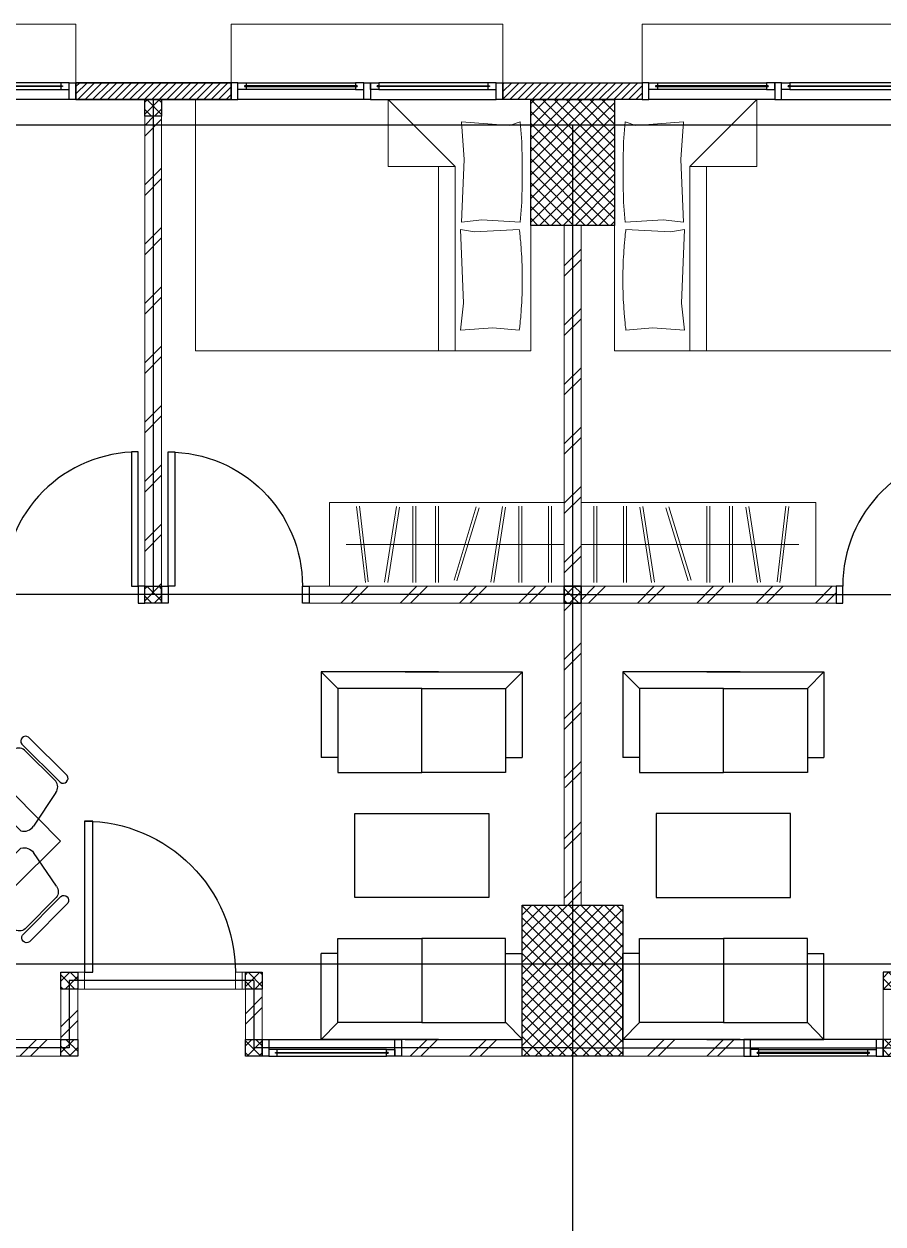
# Model space of a CAD drawing. Header units: millimetres. Extents: x -324 to 75, y -297 to 70.
# Drawn here: x -38.78 to -33.66, y 47.33 to 54.48 of the extents above; entities that cross this region are included whole.
import ezdxf

# ---------------------------------------------------------------- set-up
doc = ezdxf.new("R2010")
doc.units = ezdxf.units.MM
doc.layers.get('defpoints').update_dxf_attribs({"color": 1})
for name, color, linetype, lineweight in [('ars', 11, 'Continuous', 0), ('ars @ 1', 11, 'Continuous', 0), ('KOL', 1, 'Continuous', 30), ('KOLOM', 4, 'Continuous', 9), ('lan', 7, 'Continuous', 15), ('tem', 5, 'Continuous', 20)]:
    doc.layers.add(name, color=color, linetype=linetype, lineweight=lineweight)
doc.layers.add('as', color=1, linetype='Continuous', plot=False)
doc.layers.add('FURNITURE', color=68, linetype='Continuous')
doc.layers.add('Kusen', color=30, linetype='Continuous')
doc.styles.add('ATTR', font='romans.shx', dxfattribs={"width": 0.8, "height": 0.56})
pattern_1 = [(45, (1565.24095, -401.98365), (-0.176776695, 0.176776695), []), (45, (1565.30345, -401.98365), (-0.176776695, 0.176776695), [])]
pattern_2 = [(45, (1565.79095, -404.68365), (-0.176776695, 0.176776695), []), (45, (1565.85345, -404.68365), (-0.176776695, 0.176776695), [])]

# ---------------------------------------------------------------- blocks, each defined once
blk = doc.blocks.new('T. J1')
at = {"layer": 'Kusen'}
for p, q in [((-0.7188, 0.1), (-0.0688, 0.1)), ((0.7212, 0.1), (0.0712, 0.1)), ((-0.0188, 0), (-0.7688, 0)), ((-0.0688, 0.06), (-0.7188, 0.06)), ((0.0212, 0), (0.7712, 0)), ((0.0712, 0.06), (0.7212, 0.06))]:
    blk.add_line(p, q, dxfattribs=at)
for points in [[(-0.8088, 0), (-0.7688, 0), (-0.7688, 0.1), (-0.8088, 0.1)], [(-0.0188, 0), (0.0212, 0), (0.0212, 0.1), (-0.0188, 0.1)], [(0.8112, 0), (0.7712, 0), (0.7712, 0.1), (0.8112, 0.1)]]:
    blk.add_lwpolyline(points, close=True, dxfattribs=at)
for points in [[(-0.7188, 0.0775), (-0.7188, 0.06), (-0.7688, 0.06), (-0.7688, 0.1), (-0.7188, 0.1), (-0.7188, 0.0825), (-0.7288, 0.0825), (-0.7288, 0.0775), (-0.7188, 0.0775)], [(-0.0688, 0.0775), (-0.0688, 0.06), (-0.0188, 0.06), (-0.0188, 0.1), (-0.0688, 0.1), (-0.0688, 0.0825), (-0.0588, 0.0825), (-0.0588, 0.0775), (-0.0688, 0.0775)], [(0.0712, 0.0775), (0.0712, 0.06), (0.0212, 0.06), (0.0212, 0.1), (0.0712, 0.1), (0.0712, 0.0825), (0.0612, 0.0825), (0.0612, 0.0775), (0.0712, 0.0775)], [(0.7212, 0.0775), (0.7212, 0.06), (0.7712, 0.06), (0.7712, 0.1), (0.7212, 0.1), (0.7212, 0.0825), (0.7312, 0.0825), (0.7312, 0.0775), (0.7212, 0.0775)]]:
    blk.add_lwpolyline(points, dxfattribs=at)
at = {"layer": 'Kusen', "color": 141}
for points in [[(-0.7288, 0.0775), (-0.0588, 0.0775), (-0.0588, 0.0825), (-0.7288, 0.0825)], [(0.7312, 0.0775), (0.0612, 0.0775), (0.0612, 0.0825), (0.7312, 0.0825)]]:
    blk.add_lwpolyline(points, close=True, dxfattribs=at)
blk = doc.blocks.new('T. J2')
at = {"layer": 'Kusen'}
for p, q in [((-0.3692, 0.1), (0.2808, 0.1)), ((-0.4192, 0), (0.3308, 0)), ((0.2808, 0.06), (-0.3692, 0.06))]:
    blk.add_line(p, q, dxfattribs=at)
for points in [[(-0.4592, 0), (-0.4192, 0), (-0.4192, 0.1), (-0.4592, 0.1)], [(0.3308, 0), (0.3708, 0), (0.3708, 0.1), (0.3308, 0.1)]]:
    blk.add_lwpolyline(points, close=True, dxfattribs=at)
for points in [[(-0.3692, 0.0775), (-0.3692, 0.06), (-0.4192, 0.06), (-0.4192, 0.1), (-0.3692, 0.1), (-0.3692, 0.0825), (-0.3792, 0.0825), (-0.3792, 0.0775), (-0.3692, 0.0775)], [(0.2808, 0.0775), (0.2808, 0.06), (0.3308, 0.06), (0.3308, 0.1), (0.2808, 0.1), (0.2808, 0.0825), (0.2908, 0.0825), (0.2908, 0.0775), (0.2808, 0.0775)]]:
    blk.add_lwpolyline(points, dxfattribs=at)
at = {"layer": 'Kusen', "color": 141}
blk.add_lwpolyline([(-0.3792, 0.0775), (0.2908, 0.0775), (0.2908, 0.0825), (-0.3792, 0.0825)], close=True, dxfattribs=at)
blk = doc.blocks.new('P.80')
at = {"layer": 'Kusen'}
for points in [[(-69.8094, -74.8368), (-69.7694, -74.8368), (-69.7694, -74.0368), (-69.8094, -74.0368)], [(-70.6094, -74.9368), (-70.5694, -74.9368), (-70.5694, -74.8368), (-70.6094, -74.8368)], [(-69.7694, -74.9368), (-69.7294, -74.9368), (-69.7294, -74.8368), (-69.7694, -74.8368)]]:
    blk.add_lwpolyline(points, close=True, dxfattribs=at)
blk.add_arc((-69.7694, -74.8368), 0.8, 90, 180, dxfattribs=at)
blk = doc.blocks.new('K 10.10')
at = {"layer": 'ars'}
h = blk.add_hatch(dxfattribs=at)
h.set_pattern_fill('_USER', color=256, scale=0.05, angle=45, double=1, pattern_type=0)
h.set_pattern_definition([(45, (0, 0), (-0.035355339, 0.035355339), []), (135, (0, 0), (-0.035355339, -0.035355339), [])])
h.paths.add_polyline_path([(1560.5383, 1380.4069), (1560.6383, 1380.4069), (1560.6383, 1380.5069), (1560.5383, 1380.5069)])
at = {"layer": 'KOL'}
blk.add_lwpolyline([(1560.5383, 1380.4069), (1560.6383, 1380.4069), (1560.6383, 1380.5069), (1560.5383, 1380.5069)], close=True, dxfattribs=at)
blk = doc.blocks.new('P-90')
at = {"layer": 'Kusen'}
blk.add_lwpolyline([(374.6908, -21.5979), (374.7408, -21.5979), (374.7408, -22.4979), (374.6908, -22.4979)], close=True, dxfattribs=at)
at = {"layer": 'Kusen', "lineweight": 9}
for points in [[(373.8008, -22.4979), (373.8408, -22.4979), (373.8408, -22.5979), (373.8008, -22.5979)], [(374.7408, -22.4979), (374.7808, -22.4979), (374.7808, -22.5979), (374.7408, -22.5979)]]:
    blk.add_lwpolyline(points, close=True, dxfattribs=at)
at = {"layer": 'Kusen'}
blk.add_arc((374.7408, -22.4979), 0.9, 90, 180, dxfattribs=at)
blk = doc.blocks.new('BED1')
at = {"color": 0, "linetype": 'Continuous'}
for points in [[(1.9976, 0), (1.9976, 1.4976), (0, 1.4976), (0, 0), (1.9976, 0)], [(1.5484, 1.0993), (1.1489, 1.0993), (1.1489, 1.4976), (1.5484, 1.0993)], [(1.9346, 1.3656), (1.9443, 1.2458), (1.9467, 1.1259), (1.9467, 1.0061), (1.9443, 0.8862), (1.9346, 0.7663), (1.707, 0.7809), (1.586, 0.7663), (1.6017, 1.1404), (1.586, 1.3656), (1.8717, 1.3426), (1.9346, 1.3656)], [(1.4492, 1.0993), (1.4492, 0)], [(1.5484, 1.0993), (1.5484, 0)], [(1.9298, 0.1235), (1.7724, 0.138), (1.5799, 0.1235), (1.5981, 0.2833), (1.5799, 0.7228), (1.6634, 0.7094), (1.9298, 0.7228)], [(1.9298, 0.1235), (1.931, 0.1332), (1.9322, 0.1429), (1.9334, 0.1513), (1.9346, 0.161), (1.9346, 0.1707), (1.9358, 0.1804), (1.937, 0.1889), (1.9383, 0.1985), (1.9383, 0.2082), (1.9395, 0.2179), (1.9407, 0.2264), (1.9407, 0.2361), (1.9419, 0.2458), (1.9419, 0.2542), (1.9431, 0.2639), (1.9431, 0.2736), (1.9443, 0.2833), (1.9443, 0.2918), (1.9455, 0.3015), (1.9455, 0.3111), (1.9455, 0.3208), (1.9467, 0.3293), (1.9467, 0.339), (1.9467, 0.3487), (1.9467, 0.3584), (1.9479, 0.3668), (1.9479, 0.3765), (1.9479, 0.3862), (1.9479, 0.3959), (1.9479, 0.4044), (1.9479, 0.414), (1.9479, 0.4237), (1.9479, 0.4334), (1.9479, 0.4419), (1.9479, 0.4516), (1.9479, 0.4613), (1.9479, 0.4709), (1.9479, 0.4794), (1.9467, 0.4891), (1.9467, 0.4988), (1.9467, 0.5085), (1.9467, 0.5169), (1.9455, 0.5266), (1.9455, 0.5363), (1.9455, 0.546), (1.9443, 0.5545), (1.9443, 0.5642), (1.9431, 0.5738), (1.9431, 0.5835), (1.9419, 0.592), (1.9419, 0.6017), (1.9407, 0.6114), (1.9407, 0.6199), (1.9395, 0.6295), (1.9383, 0.6392), (1.9383, 0.6489), (1.937, 0.6574), (1.9358, 0.6671), (1.9346, 0.6768), (1.9346, 0.6864), (1.9334, 0.6949), (1.9322, 0.7046), (1.931, 0.7143), (1.9298, 0.7228)]]:
    blk.add_lwpolyline(points, dxfattribs=at)
blk = doc.blocks.new('LEMARI1')
for points in [[(0.6998, 0.4988), (-0.6998, 0.4988)], [(-0.6998, 0), (0.6998, 0), (0.6998, 0.4988), (-0.6998, 0.4988), (-0.6998, 0)], [(-0.5387, 0.4758), (-0.4855, 0.023)], [(-0.4685, 0.0254), (-0.5206, 0.477)], [(-0.3002, 0.4746), (-0.3705, 0.0242)], [(-0.3523, 0.0218), (-0.2821, 0.4709)], [(-0.2034, 0.477), (-0.2034, 0.0218)], [(-0.1852, 0.0218), (-0.1852, 0.477)], [(-0.0678, 0.477), (-0.0678, 0.0218)], [(-0.0496, 0.0218), (-0.0496, 0.477)], [(0.1755, 0.4722), (0.0436, 0.0363)], [(0.0605, 0.0315), (0.1937, 0.4673)], [(0.3317, 0.4746), (0.2627, 0.0242)], [(0.2797, 0.0218), (0.3499, 0.4709)], [(0.4286, 0.477), (0.4286, 0.0218)], [(0.4467, 0.0218), (0.4467, 0.477)], [(0.6053, 0.477), (0.6053, 0.0218)], [(0.6235, 0.0218), (0.6235, 0.477)], [(0.6998, 0.2494), (-0.5993, 0.2494)]]:
    blk.add_lwpolyline(points)
blk = doc.blocks.new('Manager Chair')
for p, q in [((6.793595, 0), (-6.793595, 0)), ((6.793595, -2.40006), (-6.793595, -2.40006)), ((-7.308135, -5), (-9.242845, -14.93924)), ((5.764665, -3), (-5.250155, -3)), ((7.82266, -5), (9.757352, -14.93924)), ((-7.822645, -18), (8.337156, -18))]:
    blk.add_line(p, q)
for centre, radius, start, end in [((-6.608415, -1.20003), 1.214231, 98.77222, 261.2278), ((6.608435, -1.20003), 1.214228, 278.7714, 81.22861), ((-4.915795, -5.40289), 2.426032, 97.92188, 170.4409), ((5.430285, -5.40292), 2.42607, 9.559852, 82.07782), ((-6.352795, -15.45813), 2.936262, 169.8216, 239.9611), ((6.867295, -15.45813), 2.936262, 300.0388, 10.17842)]:
    blk.add_arc(centre, radius, start, end)
at = {"style": 'ATTR', "width": 0.8, "flags": 9}
blk.add_attdef('ESTCODE', (0, 0), '', height=0.003816, dxfattribs=at)
blk = doc.blocks.new('mj makan')
blk.add_lwpolyline([(-0.0055, 1.1314), (0.5629, 0.5684), (0, 0), (-0.5684, 0.5629)], close=True)
for p, xscale, yscale, zscale, rotation in [((-0.4923, 1.0685), -0.02383953608250516, 0.02383953608250516, 0.02383953608250516, 44.72219960516194), ((0.4614, 1.0156), -0.02383953608250517, 0.02383953608250517, 0.02383953608250517, 314.7221996051619)]:
    blk.add_blockref('Manager Chair', p, dxfattribs=dict(xscale=xscale, yscale=yscale, zscale=zscale, rotation=rotation))
at = {"extrusion": (0, 0, -1)}
for p, xscale, yscale, zscale, rotation in [((-0.457, 0.1222), -0.02383953608250516, 0.02383953608250516, -0.02383953608250516, 135.277800394838), ((0.4971, 0.0786), -0.0238395360825052, 0.0238395360825052, -0.0238395360825052, 225.2778003948382)]:
    blk.add_blockref('Manager Chair', p, dxfattribs=dict(at, xscale=xscale, yscale=yscale, zscale=zscale, rotation=rotation))
blk = doc.blocks.new('tamu02')
at = {"linetype": 'Continuous'}
for points in [[(-0.5005, 1.2448), (-0.5998, 1.3453)], [(0.1005, 1.3453), (-0.5985, 1.3453), (-0.5985, 0.8339)], [(-0.0993, 1.3453), (0.5998, 1.3453), (0.5998, 0.8339)], [(0.5005, 1.2448), (0.5998, 1.3453)], [(-0.4993, 0.7444), (0, 0.7444), (0, 1.2448), (-0.4993, 1.2448), (-0.4993, 0.7444)], [(0.5005, 0.7444), (0, 0.7444), (0, 1.2448), (0.5005, 1.2448), (0.5005, 0.7444)], [(-0.4993, 0.8339), (-0.5985, 0.8339)], [(0.5005, 0.8339), (0.5998, 0.8339)], [(-0.4993, -0.2444), (0, -0.2444), (0, -0.7448), (-0.4993, -0.7448), (-0.4993, -0.2444)], [(0.5005, -0.2444), (0, -0.2444), (0, -0.7448), (0.5005, -0.7448), (0.5005, -0.2444)], [(0.1005, -0.8453), (-0.5985, -0.8453), (-0.5985, -0.3339)], [(-0.4993, -0.3339), (-0.5985, -0.3339)], [(-0.0993, -0.8453), (0.5998, -0.8453), (0.5998, -0.3339)], [(0.5005, -0.3339), (0.5998, -0.3339)], [(-0.5005, -0.7448), (-0.5998, -0.8453)], [(0.5005, -0.7448), (0.5998, -0.8453)]]:
    blk.add_lwpolyline(points, dxfattribs=at)
blk.add_lwpolyline([(0.4, 0.5), (0.4, 0), (-0.4, 0), (-0.4, 0.5), (0.4, 0.5)])
blk = doc.blocks.new('typikal-1')
at = {"layer": 'as'}
for p, q in [((2.5, 5.15), (2.5, 2.2)), ((0, 2.2), (6.2, 2.2)), ((1.9, -0.1), (1.9, -0.5)), ((1.9, -0.1), (3, -0.1)), ((3, -0.1), (3, -0.5)), ((0, -0.5), (1.9, -0.5)), ((3, -0.5), (6.2, -0.5))]:
    blk.add_line(p, q, dxfattribs=at)
at = {"layer": 'KOL'}
blk.add_lwpolyline([(2.035, 5.15), (2.96, 5.15), (2.96, 5.25), (2.035, 5.25)], close=True, dxfattribs=at)
at = {"layer": 'lan'}
blk.add_line((2.91, -0.15), (2.01, -0.15), dxfattribs=at)
at = {"layer": 'tem'}
for points in [[(2.45, 2.25), (2.55, 2.25), (2.55, 5.05), (2.45, 5.05)], [(0.05, 2.25), (-0.05, 2.25), (-0.05, 4.4), (0.05, 4.4)], [(1.57, 2.25), (0.05, 2.25), (0.05, 2.15), (1.57, 2.15)], [(-0.05, 2.15), (0.05, 2.15), (0.05, 0.35), (-0.05, 0.35)], [(0.05, 2.15), (-0.05, 2.15), (-0.05, 0.35), (0.05, 0.35)], [(1.97, -0.15), (1.95, -0.15), (1.95, -0.05), (1.97, -0.05)], [(1.95, -0.45), (1.85, -0.45), (1.85, -0.15), (1.95, -0.15)], [(2.95, -0.45), (3.05, -0.45), (3.05, -0.15), (2.95, -0.15)], [(1.02, -0.45), (0.3, -0.45), (0.3, -0.55), (1.02, -0.55)], [(3.05, -0.55), (4.35, -0.55), (4.35, -0.45), (3.05, -0.45)]]:
    blk.add_lwpolyline(points, close=True, dxfattribs=at)
at = {"layer": 'ars', "xscale": -1}
for name, p in [('BED1', (2.2476, 3.6524)), ('LEMARI1', (0.7498, 2.25))]:
    blk.add_blockref(name, p, dxfattribs=at)
at = {"layer": 'FURNITURE', "xscale": -1, "rotation": 180}
blk.add_blockref('tamu02', (0.8985, 0.8953), dxfattribs=at)
at = {"layer": 'FURNITURE'}
blk.add_blockref('mj makan', (3.6205, 0.1681), dxfattribs=at)
at = {"layer": 'KOLOM', "extrusion": (0, 0, -1), "xscale": -1, "zscale": -1, "rotation": 180}
for p in [(-1563.0883, 1385.5569), (-1560.5883, 1382.6569), (-1563.0883, 1382.6569), (-1562.4883, 1380.3569), (-1563.5883, 1380.3569), (-1562.4883, 1379.9569), (-1563.5883, 1379.9569)]:
    blk.add_blockref('K 10.10', p, dxfattribs=at)
at = {"layer": 'KOLOM', "extrusion": (0, 0, -1), "zscale": -1, "rotation": 180}
blk.add_blockref('K 10.10', (1560.5883, 1382.6569), dxfattribs=at)
at = {"layer": 'Kusen'}
for name, p in [('T. J1', (1.2238, 5.15)), ('T. J2', (3.4192, 5.15)), ('P.80', (72.1794, 77.0868)), ('P-90', (-371.8308, 22.4479))]:
    blk.add_blockref(name, p, dxfattribs=at)
at = {"layer": 'Kusen', "xscale": -1}
blk.add_blockref('P.80', (-67.1794, 77.0868), dxfattribs=at)
at = {"layer": 'Kusen', "rotation": 180}
blk.add_blockref('T. J2', (1.3908, -0.45), dxfattribs=at)
blk = doc.blocks.new("k3'")
at = {"layer": 'ars'}
h = blk.add_hatch(dxfattribs=at)
h.set_pattern_fill('_USER', color=256, scale=0.05, angle=45, double=1, pattern_type=0)
h.set_pattern_definition([(45, (0, -4.975), (-0.03535534, 0.03535534), []), (135, (0, -4.975), (-0.03535534, -0.03535534), [])])
h.paths.add_polyline_path([(-0.25, -0.375), (0.25, -0.375), (0.25, 0.375), (-0.25, 0.375)])
at = {"layer": 'KOL'}
blk.add_lwpolyline([(-0.25, -0.375), (0.25, -0.375), (0.25, 0.375), (-0.25, 0.375)], close=True, dxfattribs=at)
blk = doc.blocks.new("k1'")
at = {"layer": 'ars'}
h = blk.add_hatch(dxfattribs=at)
h.set_pattern_fill('_USER', color=256, scale=0.05, angle=45, double=1, pattern_type=0)
h.set_pattern_definition([(45, (0, -5), (-0.03535534, 0.03535534), []), (135, (0, -5), (-0.03535534, -0.03535534), [])])
h.paths.add_polyline_path([(-0.3, -0.45), (0.3, -0.45), (0.3, 0.45), (-0.3, 0.45)])
at = {"layer": 'KOL'}
blk.add_lwpolyline([(-0.3, -0.45), (0.3, -0.45), (0.3, 0.45), (-0.3, 0.45)], close=True, dxfattribs=at)
blk = doc.blocks.new('A-2')
at = {"layer": 'ars'}
h = blk.add_hatch(dxfattribs=at)
h.set_pattern_fill('ANSI31', color=256, scale=0.25, angle=180, style=0)
h.set_pattern_definition([(225, (-499.568732, 382.57413), (0.0220970869, -0.0220970869), [])])
h.paths.add_polyline_path([(15.075, 56.2695), (14.15, 56.2695), (14.15, 56.3695), (15.075, 56.3695)])
h = blk.add_hatch(dxfattribs=at)
h.set_pattern_fill('ANSI31', color=256, scale=0.25, angle=180, style=0)
h.set_pattern_definition([(225, (-493.368733, 382.57413), (0.0220970869, -0.0220970869), [])])
h.paths.add_polyline_path([(17.525, 56.2695), (16.695, 56.2695), (16.695, 56.3695), (17.525, 56.3695)])
h = blk.add_hatch(dxfattribs=at)
h.set_pattern_fill('TEMBOK', color=256, scale=0.25)
h.set_pattern_definition([(45, (-11.39, -0.78046), (-0.1767767, 0.1767767), []), (45, (-11.3275, -0.78046), (-0.1767767, 0.1767767), [])])
h.paths.add_polyline_path([(14.56, 53.3695), (14.66, 53.3695), (14.66, 56.1695), (14.56, 56.1695)])
h = blk.add_hatch(dxfattribs=at)
h.set_pattern_fill('TEMBOK', color=256, scale=0.25)
h.set_pattern_definition([(45, (-7.69, -1.83046), (-0.1767767, 0.1767767), []), (45, (-7.6275, -1.83046), (-0.1767767, 0.1767767), [])])
h.paths.add_polyline_path([(17.16, 53.3695), (17.06, 53.3695), (17.06, 55.5195), (17.16, 55.5195)])
h = blk.add_hatch(dxfattribs=at)
h.set_pattern_fill('TEMBOK', color=256, scale=0.25)
h.set_pattern_definition([(45, (-7.69, 0.41954), (-0.1767767, 0.1767767), []), (45, (-7.6275, 0.41954), (-0.1767767, 0.1767767), [])])
h.paths.add_polyline_path([(17.16, 52.1695), (17.06, 52.1695), (17.06, 53.2695), (17.16, 53.2695)])
h = blk.add_hatch(dxfattribs=at)
h.set_pattern_fill('TEMBOK', color=256, scale=0.25)
h.set_pattern_definition([(45, (-7.69, 1.11954), (-0.1767767, 0.1767767), []), (45, (-7.6275, 1.11954), (-0.1767767, 0.1767767), [])])
h.paths.add_polyline_path([(17.16, 51.4695), (17.06, 51.4695), (17.06, 52.0695), (17.16, 52.0695)])
h = blk.add_hatch(dxfattribs=at)
h.set_pattern_fill('TEMBOK', color=256, scale=0.25)
h.set_pattern_definition([(45, (-10.89, 1.91954), (-0.1767767, 0.1767767), []), (45, (-10.8275, 1.91954), (-0.1767767, 0.1767767), [])])
h.paths.add_polyline_path([(14.06, 50.6695), (14.16, 50.6695), (14.16, 50.9695), (14.06, 50.9695)])
h = blk.add_hatch(dxfattribs=at)
h.set_pattern_fill('TEMBOK', color=256, scale=0.25)
h.set_pattern_definition([(45, (-11.99, 1.91954), (-0.1767767, 0.1767767), []), (45, (-11.9275, 1.91954), (-0.1767767, 0.1767767), [])])
h.paths.add_polyline_path([(15.16, 50.6695), (15.26, 50.6695), (15.26, 50.9695), (15.16, 50.9695)])
at = {"layer": 'ars @ 1'}
h = blk.add_hatch(dxfattribs=at)
h.set_pattern_fill('TEMBOK', color=256, scale=0.25)
h.set_pattern_definition(pattern_2)
h.paths.add_polyline_path([(17.06, 53.2695), (17.06, 53.3695), (15.54, 53.3695), (15.54, 53.2695)])
h = blk.add_hatch(dxfattribs=at)
h.set_pattern_fill('TEMBOK', color=256, scale=0.25)
h.set_pattern_definition(pattern_2)
h.paths.add_polyline_path([(17.16, 53.2695), (17.16, 53.3695), (18.68, 53.3695), (18.68, 53.2695)])
h = blk.add_hatch(dxfattribs=at)
h.set_pattern_fill('TEMBOK', color=256, scale=0.25)
h.set_pattern_definition([(45, (1568.57095, -401.98365), (-0.176776695, 0.176776695), []), (45, (1568.63345, -401.98365), (-0.176776695, 0.176776695), [])])
h.paths.add_polyline_path([(14.06, 50.5695), (14.06, 50.6695), (12.76, 50.6695), (12.76, 50.5695)])
h = blk.add_hatch(dxfattribs=at)
h.set_pattern_fill('TEMBOK', color=256, scale=0.25)
h.set_pattern_definition(pattern_1)
h.paths.add_polyline_path([(16.81, 50.5695), (16.81, 50.6695), (16.09, 50.6695), (16.09, 50.5695)])
h = blk.add_hatch(dxfattribs=at)
h.set_pattern_fill('TEMBOK', color=256, scale=0.25)
h.set_pattern_definition(pattern_1)
h.paths.add_polyline_path([(17.41, 50.5695), (17.41, 50.6695), (18.13, 50.6695), (18.13, 50.5695)])
at = {"layer": 'as'}
for p, q in [((-32.49, 56.1195), (41.91, 56.1195)), ((17.11, 56.1195), (17.11, 43.0195)), ((-32.49, 51.1195), (41.91, 51.1195))]:
    blk.add_line(p, q, dxfattribs=at)
at = {"layer": 'KOL'}
for points in [[(14.15, 56.2695), (15.075, 56.2695), (15.075, 56.3695), (14.15, 56.3695)], [(17.525, 56.2695), (16.695, 56.2695), (16.695, 56.3695), (17.525, 56.3695)]]:
    blk.add_lwpolyline(points, close=True, dxfattribs=at)
at = {"layer": 'lan'}
for p, q in [((13.32, 56.7195), (14.15, 56.7195)), ((14.15, 56.3695), (14.15, 56.7195)), ((15.075, 56.3695), (15.075, 56.7195)), ((15.075, 56.7195), (16.695, 56.7195)), ((16.695, 56.3695), (16.695, 56.7195)), ((19.145, 56.7195), (17.525, 56.7195)), ((17.525, 56.3695), (17.525, 56.7195))]:
    blk.add_line(p, q, dxfattribs=at)
at = {"layer": 'KOL', "xscale": -1, "rotation": 180}
for name, p in [("k3'", (17.11, 55.8945)), ("k1'", (17.11, 51.0195))]:
    blk.add_blockref(name, p, dxfattribs=at)
at = {"layer": 'lan', "xscale": -1}
blk.add_blockref('typikal-1', (17.11, 51.1195), dxfattribs=at)
at = {"layer": 'lan'}
blk.add_blockref('typikal-1', (17.11, 51.1195), dxfattribs=at)

msp = doc.modelspace()

# ---------------------------------------------------------------- block references
at = {"layer": 'defpoints'}
msp.add_blockref('A-2', (-52.6163, -2.2441), dxfattribs=at)

doc.saveas('drawing.dxf')
